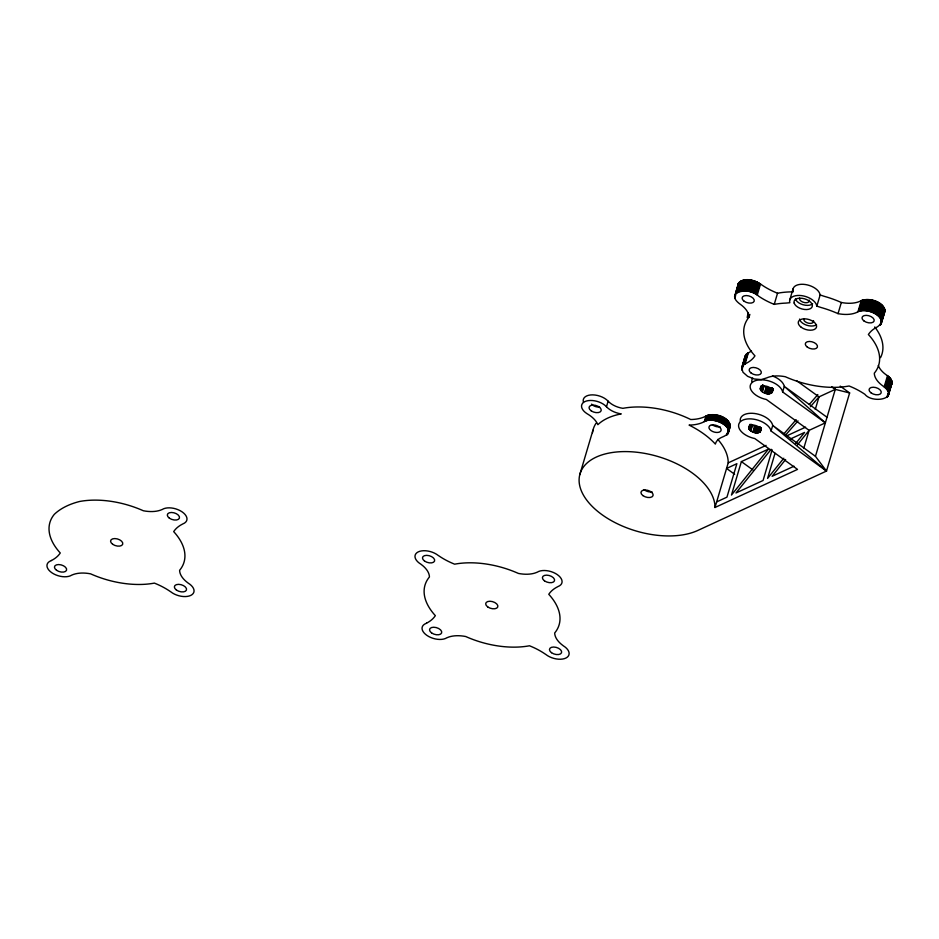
<?xml version="1.0" encoding="UTF-8"?>
<svg xmlns="http://www.w3.org/2000/svg" width="939" height="939" viewBox="0 0 939 939"><rect width="100%" height="100%" fill="white"/><g stroke="black" fill="none" stroke-linecap="round" stroke-linejoin="round"><path stroke-width="1.41" d="M741.775 367.442L743.089 365.212L746.153 363.37A50.683 28.123 16.5 0 0 754.956 355.858A69.932 38.804 16.5 0 1 749.04 317.182A26.01 14.437 16.5 0 0 740.625 304.529C722.396 291.689 750.813 286.242 758.466 296.055A50.683 28.123 16.5 0 0 774.241 304.377A69.932 38.804 16.5 0 1 786.025 303.086L789.84 302.722A13.991 7.758 16.5 0 1 801.483 295.609A13.991 7.758 16.5 0 1 816.754 306.102L820.921 307.464A69.932 38.804 16.5 0 1 838.034 313.638A26.01 14.437 16.5 0 0 856.72 312.429C865.218 305.457 890.829 318.075 877.179 326.995A50.683 28.123 16.5 0 0 868.387 334.507A69.932 38.804 16.5 0 1 874.303 373.182A26.01 14.437 16.5 0 0 882.707 385.835C900.935 398.676 872.519 404.11 864.878 394.298A50.683 28.123 16.5 0 0 849.102 385.988A69.932 38.804 16.5 0 1 785.309 376.727A26.01 14.437 16.5 0 0 766.623 377.936L761.165 379.591L754.252 378.992L747.608 376.316L743.007 372.267L741.681 367.947L745.226 355.799L749.463 352.207A50.683 28.123 16.5 0 0 751.482 351.08M729.216 428.7C732.936 417.245 713.241 411.388 704.966 416.576A35.013 19.426 16.5 0 1 690.728 419.522A69.932 38.804 16.5 0 0 622.897 408.324A16.491 9.155 16.5 0 1 608.132 401.176L606.453 399.627A13.991 7.758 16.5 0 0 590.455 394.967A13.991 7.758 16.5 0 0 583.436 402.138M760.344 388.676C762.315 383.805 771.013 386.399 772.527 390.694C771.389 397.267 756.799 392.361 761.165 385.894M883.928 313.591C887.66 302.241 868.282 296.431 860.018 301.266A26.01 14.437 16.5 0 1 841.332 302.487A69.932 38.804 16.5 0 0 824.231 296.313L820.052 294.94A13.991 7.758 16.5 0 0 805.239 284.505A13.991 7.758 16.5 0 0 793.009 291.02M890.606 385.87C894.374 381.973 889.773 376.668 886.087 374.767A26.01 14.437 16.5 0 1 878.282 365.506M745.085 356.28L741.751 369.52M579.739 474.852L592.955 430.226M606.477 406.751L604.798 405.202A13.991 7.758 16.5 0 0 584.974 401.552A13.991 7.758 16.5 0 0 586.781 413.524L588.741 414.745A26.21 14.543 16.5 0 1 597.873 424.686A69.932 38.804 16.5 0 1 621.242 413.911A16.491 9.155 16.5 0 1 606.477 406.751L608.132 401.176M734.591 296.583L738.383 283.449C744.263 276.606 755.531 280.209 761.764 284.904A50.683 28.123 16.5 0 0 777.539 293.226A69.932 38.804 16.5 0 1 789.323 291.923L793.255 291.853M735.026 295.715L738.653 283.003M735.66 293.743L738.97 282.58M736.035 293.344L739.333 282.181M734.838 298.191L735.66 295.398M736.458 292.968L739.768 281.806M736.927 292.616L740.237 281.465M737.455 292.299L740.765 281.137M738.019 292.006L741.329 280.855M738.641 291.759L741.939 280.597M739.286 291.524L742.596 280.374M739.979 291.336L743.289 280.186M740.707 291.184L744.017 280.022M741.47 291.067L744.768 279.904M742.256 290.973L745.554 279.822M704.32 421.634C712.689 415.167 740.343 429.522 722.807 436.87A26.21 14.543 16.5 0 0 715.365 444.088A69.932 38.804 16.5 0 0 689.073 425.097A35.013 19.426 16.5 0 0 703.311 422.151L704.32 421.634L705.975 416.047M743.066 290.926L746.376 279.763M704.884 421.341L706.539 415.766M743.899 290.914L747.209 279.752M705.506 421.083L707.149 415.508M706.151 420.86L707.806 415.284M744.756 290.937L748.054 279.775M706.844 420.672L708.499 415.085M745.625 290.984L748.923 279.834M707.572 420.508L709.227 414.932M708.335 420.39L709.978 414.815M746.493 291.078L749.803 279.928M709.121 420.308L710.764 414.721M747.385 291.207L750.684 280.057M709.931 420.249L711.586 414.674M748.277 291.372L751.576 280.221M710.764 420.238L712.419 414.662M749.158 291.571L752.468 280.421M711.621 420.261L713.264 414.686M750.05 291.806L753.348 280.644M712.478 420.32L714.133 414.745M750.918 292.064L754.228 280.914M713.358 420.414L715.013 414.838M751.787 292.369L755.097 281.207M714.25 420.543L715.905 414.968M752.632 292.686L755.942 281.536M715.142 420.707L716.786 415.132M753.465 293.038L756.775 281.888M716.023 420.907L717.678 415.331M754.275 293.426L757.573 282.263M716.915 421.142L718.558 415.554M755.062 293.825L758.36 282.674M717.783 421.4L719.438 415.824M749.04 317.182L749.862 314.401M755.813 294.259L759.111 283.097M718.652 421.693L720.307 416.118M756.529 294.705L759.827 283.555M719.497 422.022L721.152 416.435M757.21 295.175L760.52 284.024M720.33 422.374L721.985 416.799M721.14 422.75L722.795 417.174M721.915 423.16L723.57 417.573M722.666 423.583L724.321 418.008M723.394 424.041L725.049 418.454M724.075 424.51L725.73 418.935M724.72 424.991L726.375 419.416M741.646 368.452L745.707 354.883M741.669 368.98L746.024 354.461M725.319 425.496L726.974 419.921M743.089 365.212L746.388 354.062M741.892 370.06L743.125 365.881M743.512 364.848L746.822 353.686M743.981 364.496L747.291 353.334M725.882 426.024L727.537 420.437M744.51 364.179L747.82 353.017M726.399 426.552L728.054 420.965M745.073 363.886L748.383 352.735M726.856 427.092L728.511 421.505M727.279 427.632L728.922 422.057M727.631 428.184L729.286 422.609M727.948 428.736L729.591 423.16M728.195 429.287L729.849 423.712M726.774 435.05L730.049 424.252M727.197 434.675L730.19 424.804M727.572 434.276L730.26 425.332M727.889 433.853L730.284 425.86M728.359 432.938L730.249 426.376M774.241 304.377L777.539 293.226M840.205 386.14L849.631 392.96L826.496 471.061L771.072 431.013A16.785 9.32 16.5 0 0 753.571 419.158A16.785 9.32 16.5 0 0 738.582 426.071A16.785 9.32 16.5 0 0 754.78 438.536L797.528 469.406L714.99 507.494L728.218 462.868L728.101 460.333A69.932 38.804 16.5 0 0 717.819 439.393M748.817 428.207C749.78 422.785 758.982 425.308 760.801 429.252C761.071 436.4 745.143 431.776 749.604 425.179M760.39 389.157L761.177 386.129M748.888 428.454L750.12 424.264M760.449 389.403L761.271 386.61M748.97 428.7L750.214 424.51M760.543 389.65L761.365 386.856M749.087 428.947L750.32 424.768M760.649 389.896L761.893 385.718M749.228 429.193L750.461 425.015M760.79 390.143L762.034 385.964M749.381 429.44L750.625 425.261M760.954 390.389L762.609 384.814M749.568 429.686L750.813 425.508M761.142 390.636L762.797 385.06M749.78 429.933L751.435 424.346M761.353 390.882L762.996 385.307M750.015 430.168L751.669 424.592M761.576 391.117L763.231 385.542L767.269 387.737L771.471 388.018L769.816 393.594M750.261 430.402L751.916 424.827L755.707 426.787L760.226 426.999L758.583 432.574M761.834 391.352L763.477 385.776M741.376 461.601L731.458 495.076L768.466 449.1L741.376 461.601L752.925 469.934M750.531 430.625L752.186 425.05M762.104 391.575L763.759 385.999M750.824 430.848L752.479 425.273M762.398 391.798L764.041 386.222M789.722 300.093L793.021 288.93M752.878 431.963L754.533 426.388M764.452 392.913L766.107 387.338M753.266 432.116L754.921 426.541M764.827 393.065L766.482 387.49M753.653 432.245L755.308 426.67M765.226 393.195L766.87 387.619M754.052 432.363L755.707 426.787M765.614 393.312L767.269 387.737M754.451 432.468L756.095 426.893M766.013 393.418L767.668 387.842M754.85 432.562L756.505 426.975M766.412 393.511L768.067 387.936M755.249 432.633L756.904 427.057M766.811 393.582L768.466 388.007M755.649 432.691L757.304 427.116M767.21 393.641L768.865 388.065M756.036 432.738L757.691 427.151M767.609 393.687L769.264 388.1M756.435 432.762L758.078 427.175M767.996 393.711L769.651 388.136M756.811 432.773L758.466 427.186M768.384 393.723L770.039 388.136M757.186 432.762L758.841 427.186M768.759 393.711L770.414 388.136M757.562 432.738L759.205 427.163M769.123 393.687L770.778 388.112M757.914 432.703L759.557 427.128M769.475 393.652L771.13 388.077M758.254 432.644L759.909 427.069M770.144 393.523L771.799 387.948M758.888 432.492L760.132 428.301M770.461 393.441L772.104 387.866M759.182 432.386L760.426 428.207M770.755 393.335L772.398 387.76M759.463 432.269L760.696 428.09M771.025 393.218L772.269 389.039M759.71 432.14L760.954 427.961M771.283 393.089L772.527 388.91M759.956 431.999L761.189 427.82M771.518 392.948L772.762 388.769M760.167 431.846L760.989 429.053M771.729 392.795L772.973 388.605M760.355 431.67L761.177 428.888M771.917 392.631L772.914 389.662M772.234 392.256L773.384 388.605M771.072 431.013L772.727 425.437A16.785 9.32 16.5 0 0 754.522 413.477A16.785 9.32 16.5 0 0 740.355 421.353M797.364 444.933L809.101 430.355L825.369 422.843L782.645 391.962L784.3 386.387A16.785 9.32 16.5 0 0 772.433 375.964M772.151 449.804L763.067 480.486L735.976 492.987L771.177 449.265M816.766 306.384L820.064 295.222M775.015 453.302L767.574 478.409L783.819 458.22M838.034 313.638L841.332 302.487M803.725 448.478L809.101 430.355L766.341 399.486A16.785 9.32 16.5 0 1 750.155 387.021A16.785 9.32 16.5 0 1 765.144 380.107A16.785 9.32 16.5 0 1 782.645 391.962M815.287 409.427L819.008 396.88L835.287 389.368L849.631 392.96M857.941 311.807L861.251 300.644M714.99 507.494L714.884 504.959A69.932 38.804 16.5 0 0 625.632 451.589A69.932 38.804 16.5 0 0 590.291 504.396A69.932 38.804 16.5 0 0 697.841 530.441L826.496 471.061L815.451 456.319L835.287 389.368L833.128 387.455M858.551 311.548L861.861 300.386M859.208 311.325L862.518 300.163M859.901 311.138L863.199 299.975M860.629 310.973L863.927 299.823M861.38 310.856L864.69 299.694M862.166 310.774L865.476 299.611M862.988 310.715L866.286 299.564M863.821 310.703L867.12 299.541M864.666 310.727L867.976 299.564M865.535 310.786L868.845 299.623M866.415 310.879L869.725 299.717M867.307 311.009L870.606 299.846M868.188 311.173L871.498 300.011M869.08 311.372L872.39 300.21M869.96 311.595L873.27 300.445M870.84 311.865L874.15 300.703M871.709 312.159L875.007 300.996M872.554 312.487L875.864 301.325M873.387 312.84L876.686 301.677M874.197 313.215L877.496 302.053M874.972 313.626L878.282 302.464M875.723 314.049L879.033 302.898M876.451 314.506L879.749 303.344M877.132 314.976L880.43 303.813M877.777 315.457L881.075 304.306M878.376 315.962L881.686 304.811M878.939 316.478L882.237 305.328M879.456 317.006L882.754 305.856M879.913 317.546L883.223 306.396M880.324 318.098L883.634 306.936M880.688 318.65L883.998 307.487M880.993 319.201L884.303 308.039M881.251 319.753L884.561 308.591M881.451 320.293L884.749 309.142M880.254 325.14L884.89 309.682M880.618 324.741L884.972 310.222M880.935 324.319L884.996 310.75M881.205 323.873L884.961 311.267M884.186 386.856L887.484 375.694M884.831 387.338L888.13 376.187M885.43 387.842L888.74 376.692M885.993 388.359L889.292 377.208M886.51 388.887L889.808 377.736M886.968 389.427L890.278 378.276M887.378 389.978L890.688 378.816M887.742 390.518L891.052 379.368M888.048 391.07L891.357 379.919M888.306 391.622L891.616 380.471M886.874 397.397L888.118 393.218M888.505 392.173L891.804 381.023M887.308 397.021L888.13 394.239M888.646 392.725L891.944 381.563M887.672 396.622L892.027 382.103M887.989 396.199L892.05 382.631M888.259 395.753L892.015 383.147M738.383 283.449L737.925 285.949M795.556 443.654L804.582 432.433L790.392 438.983M785.626 459.511L772.093 476.319L794.018 466.202M783.865 433.9L796.131 419.698M809.336 404.404L817.834 394.58M785.567 435.086L797.986 420.895M810.416 406.704L819.008 396.88L796.448 380.588M728.218 462.868L766.083 445.379M786.236 436.083L805.592 427.151M716.645 501.907L726.95 497.154L736.869 463.69L726.563 468.444L734.638 474.277M831.719 386.798L835.287 389.368M827.024 417.268L784.3 386.387L825.369 422.843M815.451 456.319L772.727 425.437L826.496 471.061M874.737 326.948A69.932 38.804 16.5 0 1 880.512 357.665M747.198 317.652A69.932 38.804 16.5 0 1 748.406 312.722M813.456 320.61A5.071 2.817 16.5 0 1 808.714 323.251A5.071 2.817 16.5 0 1 803.854 318.755M809.265 300.104A5.071 2.817 16.5 0 1 804.394 302.569A5.071 2.817 16.5 0 1 799.594 298.132M812.622 303.743A9.449 5.235 16.5 0 1 803.162 304.776A9.449 5.235 16.5 0 1 795.415 298.895M816.507 324.706A9.449 5.235 16.5 0 1 806.671 325.211A9.449 5.235 16.5 0 1 799.547 319.107M720.06 426.764A6.291 3.498 16.5 0 1 712.349 424.757M751.822 381.657A16.785 9.32 16.5 0 1 752.691 378.124M592.486 432.726A69.932 38.804 16.5 0 1 596.065 423.231M652.053 491.86A6.291 3.498 16.5 0 1 644.072 489.606M599.622 407.057A6.291 3.498 16.5 0 1 591.57 404.134M51.457 560.489L50.999 560.759A13.991 7.758 16.5 0 0 51.845 572.755A13.991 7.758 16.5 0 0 71.787 575.079L71.927 575.055A26.01 14.437 16.5 0 1 90.614 573.846A69.932 38.804 16.5 0 0 154.395 583.107A50.683 28.123 16.5 0 1 170.182 591.429L170.781 591.816A13.991 7.758 16.5 0 0 190.91 595.338A13.991 7.758 16.5 0 0 188.082 583.049L188.011 582.955A26.01 14.437 16.5 0 1 179.607 570.302A69.932 38.804 16.5 0 0 173.692 531.627A50.683 28.123 16.5 0 1 182.483 524.115L182.952 523.856A13.991 7.758 16.5 0 0 182.096 511.861A13.991 7.758 16.5 0 0 162.154 509.537L162.024 509.548A26.01 14.437 16.5 0 1 143.338 510.757A69.932 38.804 16.5 0 0 79.545 501.496A92.421 51.281 16.5 0 0 54.345 514.302A69.932 38.804 16.5 0 0 60.26 552.977A50.683 28.123 16.5 0 1 51.457 560.489M426.552 623.167L426.083 623.426A13.991 7.758 16.5 0 0 426.94 635.421A13.991 7.758 16.5 0 0 446.882 637.745L447.011 637.734A26.01 14.437 16.5 0 1 465.697 636.513A69.932 38.804 16.5 0 0 529.49 645.774A50.683 28.123 16.5 0 1 545.266 654.096L545.876 654.495A13.991 7.758 16.5 0 0 565.994 658.004A13.991 7.758 16.5 0 0 563.177 645.727L563.107 645.633A26.01 14.437 16.5 0 1 554.691 632.968A69.932 38.804 16.5 0 0 548.775 594.305A50.683 28.123 16.5 0 1 557.578 586.793L558.036 586.523A13.991 7.758 16.5 0 0 557.179 574.527A13.991 7.758 16.5 0 0 537.249 572.203L537.108 572.227A26.01 14.437 16.5 0 1 518.422 573.436A69.932 38.804 16.5 0 0 454.629 564.175A50.683 28.123 16.5 0 1 438.853 555.853L438.243 555.465A13.991 7.758 16.5 0 0 418.125 551.944A13.991 7.758 16.5 0 0 420.954 564.233L421.024 564.316A26.01 14.437 16.5 0 1 429.428 576.98A69.932 38.804 16.5 0 0 435.344 615.644A50.683 28.123 16.5 0 1 426.552 623.167M710.471 425.379L710.224 425.508A6.291 3.498 16.5 0 0 710.987 430.555A6.291 3.498 16.5 0 0 719.344 432.093L719.614 431.975A6.291 3.498 16.5 0 0 719.11 426.799A6.291 3.498 16.5 0 0 710.471 425.379M794.171 303.086L794.077 302.722A9.449 5.235 16.5 0 1 802.047 298.285A9.449 5.235 16.5 0 1 812.294 305.011L812.341 305.375A9.449 5.235 16.5 0 1 804.324 309.447A9.449 5.235 16.5 0 1 794.171 303.086M169.337 518.14A6.291 3.498 16.5 0 0 179.396 518.187A6.291 3.498 16.5 0 0 171.473 512.471A6.291 3.498 16.5 0 0 169.337 518.14M56.481 570.219A6.291 3.498 16.5 0 0 66.528 570.266A6.291 3.498 16.5 0 0 58.617 564.55A6.291 3.498 16.5 0 0 56.481 570.219M176.391 590.009A6.291 3.498 16.5 0 0 186.45 590.056A6.291 3.498 16.5 0 0 178.527 584.34A6.291 3.498 16.5 0 0 176.391 590.009M112.621 544.244A6.291 3.498 16.5 0 0 122.68 544.28A6.291 3.498 16.5 0 0 114.758 538.563A6.291 3.498 16.5 0 0 112.621 544.244M871.087 392.889A6.291 3.498 16.5 0 0 881.146 392.936A6.291 3.498 16.5 0 0 873.223 387.22A6.291 3.498 16.5 0 0 871.087 392.889M744.122 301.219A6.291 3.498 16.5 0 0 754.17 301.266A6.291 3.498 16.5 0 0 746.259 295.55A6.291 3.498 16.5 0 0 744.122 301.219M864.033 321.009A6.291 3.498 16.5 0 0 874.092 321.056A6.291 3.498 16.5 0 0 866.169 315.34A6.291 3.498 16.5 0 0 864.033 321.009M807.317 347.113A6.291 3.498 16.5 0 0 817.376 347.16A6.291 3.498 16.5 0 0 809.453 341.444A6.291 3.498 16.5 0 0 807.317 347.113M751.177 373.1A6.291 3.498 16.5 0 0 761.224 373.147A6.291 3.498 16.5 0 0 753.313 367.431A6.291 3.498 16.5 0 0 751.177 373.1M801.225 327.265A9.449 5.235 16.5 0 0 816.39 327.476A9.449 5.235 16.5 0 0 804.676 318.826A9.449 5.235 16.5 0 0 801.225 327.265M551.486 652.687A6.291 3.498 16.5 0 0 561.534 652.734A6.291 3.498 16.5 0 0 553.623 647.018A6.291 3.498 16.5 0 0 551.486 652.687M487.717 606.911A6.291 3.498 16.5 0 0 497.764 606.958A6.291 3.498 16.5 0 0 489.853 601.242A6.291 3.498 16.5 0 0 487.717 606.911M544.432 580.807A6.291 3.498 16.5 0 0 554.48 580.854A6.291 3.498 16.5 0 0 546.568 575.138A6.291 3.498 16.5 0 0 544.432 580.807M431.564 632.898A6.291 3.498 16.5 0 0 441.623 632.945A6.291 3.498 16.5 0 0 433.701 627.229A6.291 3.498 16.5 0 0 431.564 632.898M424.51 561.017A6.291 3.498 16.5 0 0 434.569 561.064A6.291 3.498 16.5 0 0 426.646 555.348A6.291 3.498 16.5 0 0 424.51 561.017M591.218 410.859A6.291 3.498 16.5 0 0 601.16 410.695A6.291 3.498 16.5 0 0 593.014 405.085A6.291 3.498 16.5 0 0 591.218 410.859M642.98 495.639A6.291 3.498 16.5 0 0 653.028 495.686A6.291 3.498 16.5 0 0 645.116 489.97A6.291 3.498 16.5 0 0 642.98 495.639"/></g></svg>
